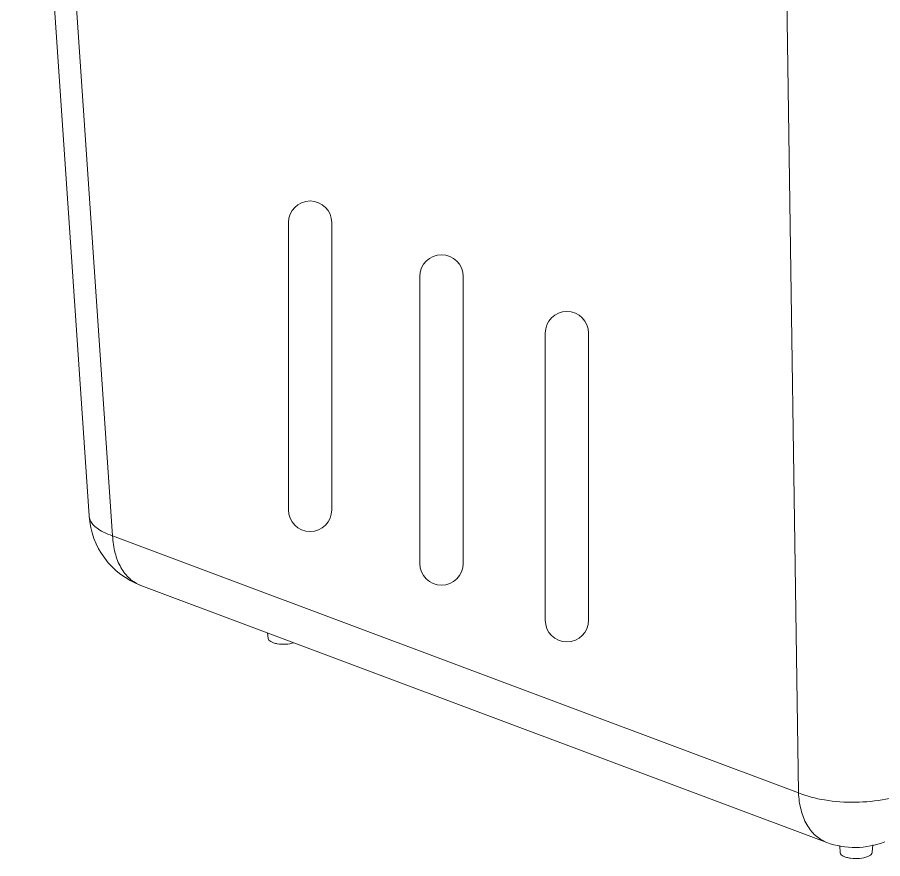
# Model space of a CAD drawing. Header units: millimetres. Extents: x 4229 to 8429, y -1187 to 1783.
# Drawn here: x 7128.2 to 7250.9, y 289.6 to 408.8 of the extents above; entities that cross this region are included whole.
import ezdxf

# ---------------------------------------------------------------- set-up
doc = ezdxf.new("R2010")
doc.units = ezdxf.units.MM

msp = doc.modelspace()

# ---------------------------------------------------------------- linework, layer by layer
at = {"linetype": 'Continuous', "lineweight": 5}
for p, q in [((7128.15, 487.23), (7138.33, 338.14)), ((7131.39, 486.01), (7141.67, 335.31)), ((7236.77, 446.55), (7238.94, 298.89)), ((7238.94, 298.89), (7141.67, 335.31)), ((7242.94, 291.86), (7145.68, 328.28)), ((7163.65, 321.55), (7163.72, 320.78)), ((7244.77, 291.41), (7244.86, 290.39)), ((7249.46, 291.5), (7249.4, 290.46))]:
    msp.add_line(p, q, dxfattribs=at)
at = {"lineweight": 5}
for p, q in [((7166.6, 339), (7166.6, 379.71)), ((7172.74, 379.71), (7172.74, 339)), ((7185.23, 331.39), (7185.23, 372.09)), ((7191.37, 372.09), (7191.37, 331.39)), ((7203.02, 323.35), (7203.02, 364.05)), ((7209.16, 364.05), (7209.16, 323.35))]:
    msp.add_line(p, q, dxfattribs=at)
for centre, start, end in [((7169.67, 379.71), 0, 180), ((7188.3, 372.09), 0, 180), ((7206.09, 364.05), 0, 180), ((7169.67, 339), 180, 0), ((7188.3, 331.39), 180, 0), ((7206.09, 323.35), 180, 0)]:
    msp.add_arc(centre, 3.07, start, end, dxfattribs=at)
at = {"linetype": 'Continuous', "lineweight": 5}
for centre, start, end in [((7149.66, 338.92), 183.9029, 249.4722), ((7246.92, 302.49), 249.4701, 292.0518)]:
    msp.add_arc(centre, 11.36, start, end, dxfattribs=at)
for points, knots in [([(7141.67, 335.31), (7141.2, 335.47), (7140.44, 335.77), (7139.5, 336.33), (7138.88, 336.88), (7138.47, 337.48), (7138.35, 337.93), (7138.33, 338.14)], [0, 0, 0, 0, 0.323264, 0.530361, 0.707983, 0.861204, 1, 1, 1, 1]), ([(7141.67, 335.31), (7141.71, 334.49), (7141.92, 332.93), (7142.72, 330.83), (7143.98, 329.2), (7145.1, 328.5), (7145.68, 328.28)], [0, 0, 0, 0, 0.288217, 0.548385, 0.782349, 1, 1, 1, 1]), ([(7167.37, 320.16), (7167, 320.04), (7166.21, 319.92), (7165.24, 319.96), (7164.52, 320.13), (7164.05, 320.32), (7163.73, 320.58), (7163.72, 320.78)], [0, 0, 0, 0, 0.29372, 0.601985, 0.737862, 0.851055, 1, 1, 1, 1]), ([(7254.98, 299.11), (7253.82, 298.59), (7251.16, 297.84), (7246.98, 297.44), (7242.79, 297.72), (7240.11, 298.4), (7238.94, 298.89)], [0, 0, 0, 0, 0.234228, 0.500305, 0.766219, 1, 1, 1, 1]), ([(7238.94, 298.89), (7238.97, 298.07), (7239.18, 296.51), (7239.98, 294.41), (7241.24, 292.77), (7242.36, 292.08), (7242.94, 291.86)], [0, 0, 0, 0, 0.288217, 0.548385, 0.782349, 1, 1, 1, 1]), ([(7248.74, 289.85), (7248.38, 289.7), (7247.56, 289.55), (7246.54, 289.56), (7245.75, 289.72), (7245.23, 289.9), (7244.88, 290.18), (7244.86, 290.39)], [0, 0, 0, 0, 0.280773, 0.591619, 0.731513, 0.848511, 1, 1, 1, 1]), ([(7249.4, 290.46), (7249.39, 290.4), (7249.34, 290.24), (7249.1, 290.02), (7248.87, 289.9), (7248.74, 289.85)], [0, 0, 0, 0, 0.186204, 0.535119, 1, 1, 1, 1])]:
    msp.add_open_spline(points, degree=3, knots=knots, dxfattribs=at)

doc.saveas('drawing.dxf')
